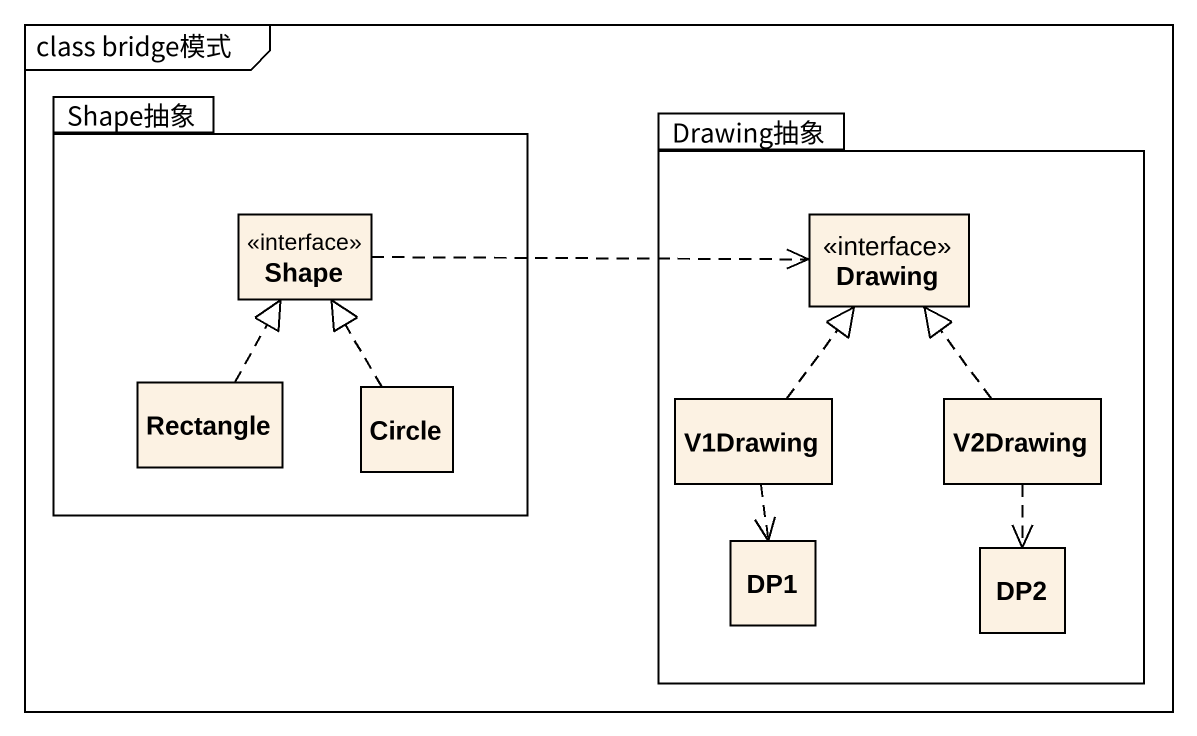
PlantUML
@startuml
mainframe class bridge模式
hide circle
hide empty members
package Shape抽象 {
  interface Shape
  class "Rectangle" as Rectangle_
  class "Circle" as Circle_
}
package Drawing抽象 {
  interface Drawing
  class V1Drawing
  class V2Drawing
  class DP1
  class DP2
}
Shape .right.> Drawing
Rectangle_ .up.|> Shape
Circle_ .up.|> Shape
V1Drawing .up.|> Drawing
V1Drawing ..> DP1
V2Drawing .up.|> Drawing
V2Drawing ..> DP2
@enduml
